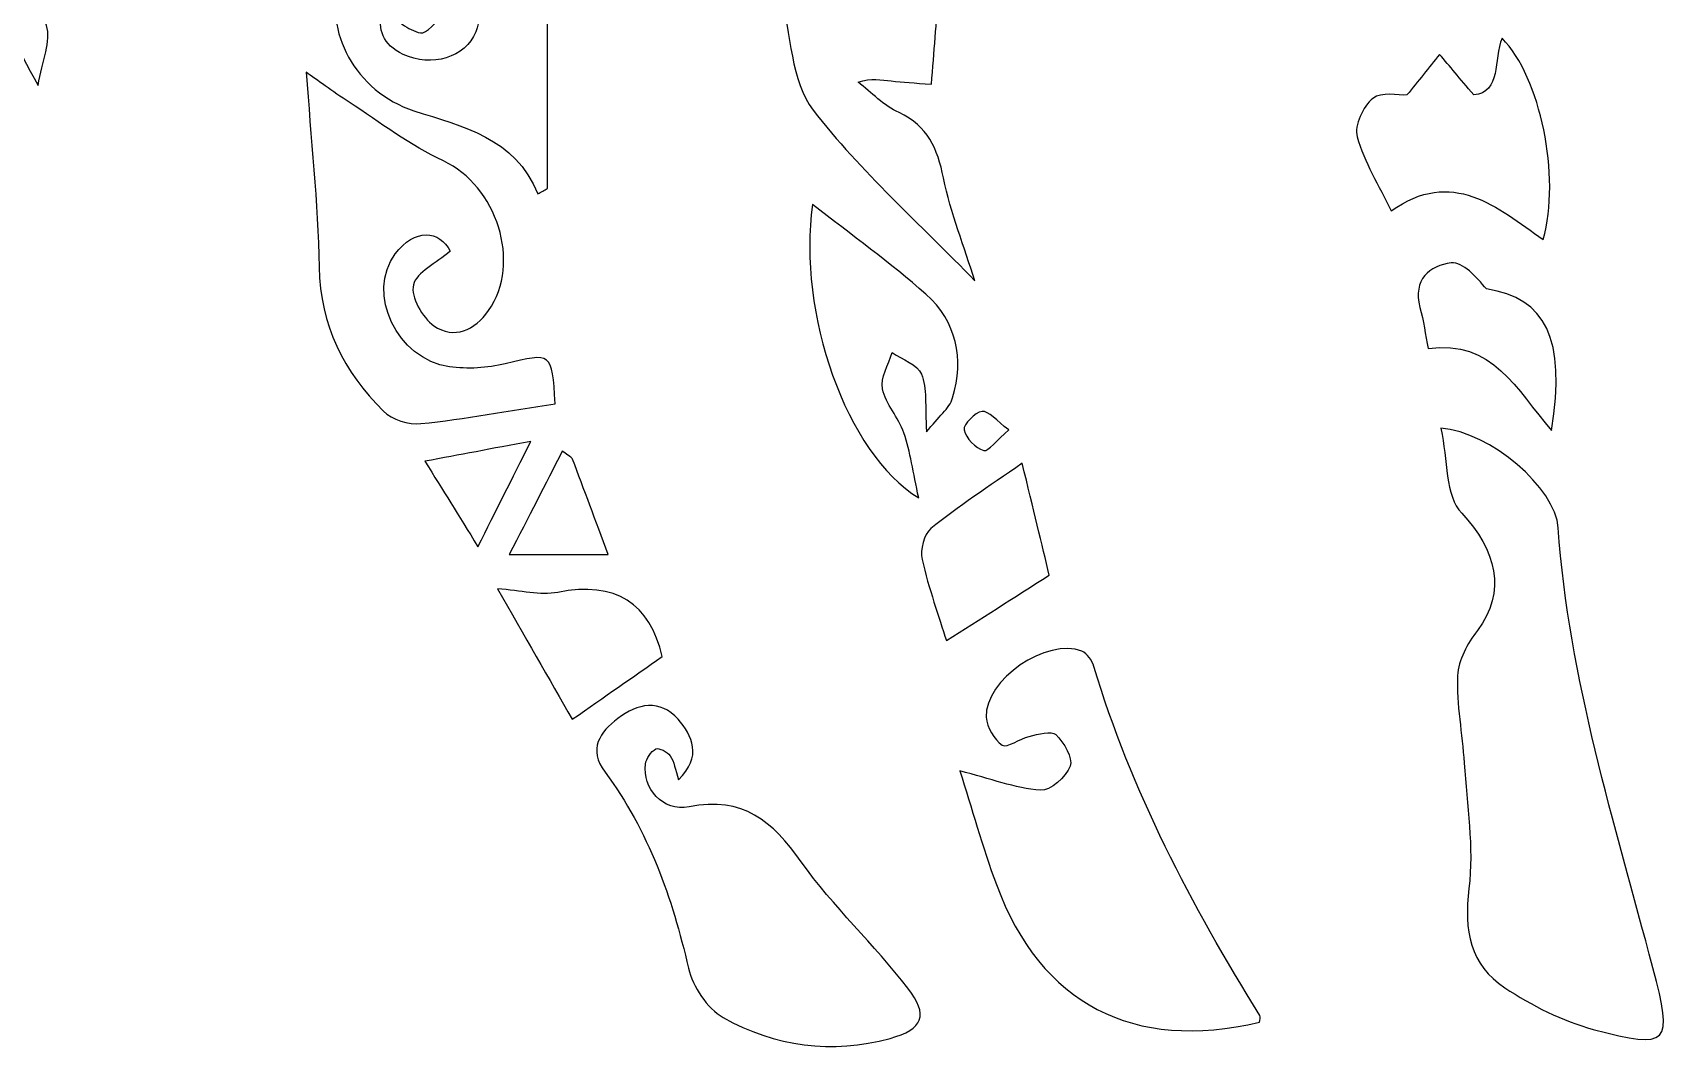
# Model space of a CAD drawing. Header units: centimetres. Extents: x -9.3 to 6.6, y -10.7 to 10.2.
# Drawn here: x -3.81 to 5.18, y -10.61 to -5.02 of the extents above; entities that cross this region are included whole.
import ezdxf

# ---------------------------------------------------------------- set-up
doc = ezdxf.new("R2010")
doc.units = ezdxf.units.CM
doc.header["$MEASUREMENT"] = 0
doc.layers.add('Layer 1', color=7, linetype='Continuous')

msp = doc.modelspace()

# ---------------------------------------------------------------- linework, layer by layer
at = {"layer": 'Layer 1'}
for points, knots in [([(-4.42182, -1.85124), (-4.40407, -2.16736), (-4.41568, -2.47357), (-4.35959, -2.7668), (-4.35959, -2.7668), (-4.32556, -2.94468), (-4.2055, -3.11706), (-4.08987, -3.26522), (-4.08987, -3.26522), (-3.97962, -3.40653), (-3.81277, -3.42201), (-3.65439, -3.31898), (-3.65439, -3.31898), (-3.48014, -3.20561), (-3.38589, -2.97402), (-3.47125, -2.81714), (-3.47125, -2.81714), (-3.51509, -2.7366), (-3.60979, -2.67842), (-3.69292, -2.62947), (-3.69292, -2.62947), (-3.70835, -2.62037), (-3.81936, -2.70948), (-3.81458, -2.7429), (-3.81458, -2.7429), (-3.80294, -2.82336), (-3.74878, -2.89768), (-3.69417, -3.011), (-3.69417, -3.011), (-3.73801, -3.13797), (-3.84747, -3.17152), (-3.98447, -3.05455), (-3.98447, -3.05455), (-4.14026, -2.92149), (-4.17677, -2.65762), (-4.05943, -2.51258), (-4.05943, -2.51258), (-3.95566, -2.38428), (-3.65054, -2.35177), (-3.51381, -2.49742), (-3.51381, -2.49742), (-3.38271, -2.63701), (-3.25365, -2.8172), (-3.21671, -2.99849), (-3.21671, -2.99849), (-3.14128, -3.36893), (-3.12077, -3.75157), (-3.09545, -4.13038), (-3.09545, -4.13038), (-3.08984, -4.21457), (-3.15784, -4.30366), (-3.19589, -4.40049), (-3.19589, -4.40049), (-3.37081, -4.34151), (-3.52876, -4.30183), (-3.65489, -4.45142), (-3.65489, -4.45142), (-3.7884, -4.60975), (-3.79866, -4.77932), (-3.73371, -4.97606), (-3.73371, -4.97606), (-3.70619, -5.05938), (-3.7581, -5.16894), (-3.78009, -5.30483), (-3.78009, -5.30483), (-3.90148, -5.08745), (-3.98088, -4.91049), (-4.09153, -4.75582), (-4.09153, -4.75582), (-4.23269, -4.55855), (-4.47274, -4.50206), (-4.6349, -4.62178), (-4.6349, -4.62178), (-4.68634, -4.65977), (-4.69226, -4.75942), (-4.71904, -4.83085), (-4.71904, -4.83085), (-4.65827, -4.83672), (-4.59752, -4.84252), (-4.48951, -4.85292), (-4.48951, -4.85292), (-4.5088, -4.92333), (-4.5133, -5.03575), (-4.5691, -5.10912), (-4.5691, -5.10912), (-4.60532, -5.15672), (-4.71727, -5.16148), (-4.79352, -5.15685), (-4.79352, -5.15685), (-4.82575, -5.15487), (-4.88134, -5.07769), (-4.87895, -5.03747), (-4.87895, -5.03747), (-4.85434, -4.62083), (-4.82, -4.20475), (-4.78566, -3.75236), (-4.78566, -3.75236), (-4.53788, -4.07981), (-4.2544, -4.25388), (-3.8597, -4.11746), (-3.8597, -4.11746), (-3.61665, -4.03345), (-3.46645, -3.86634), (-3.38644, -3.58798), (-3.38644, -3.58798), (-3.49844, -3.64913), (-3.58038, -3.70294), (-3.66915, -3.7407), (-3.66915, -3.7407), (-4.00946, -3.88545), (-4.35072, -3.74488), (-4.51317, -3.38047), (-4.51317, -3.38047), (-4.74557, -2.85901), (-4.64545, -2.35477), (-4.42182, -1.85124)], [0, 0, 0, 0, 0.0333333, 0.0333333, 0.0333333, 0.0333333, 0.0666667, 0.0666667, 0.0666667, 0.0666667, 0.1, 0.1, 0.1, 0.1, 0.1333333, 0.1333333, 0.1333333, 0.1333333, 0.1666667, 0.1666667, 0.1666667, 0.1666667, 0.2, 0.2, 0.2, 0.2, 0.2333333, 0.2333333, 0.2333333, 0.2333333, 0.2666667, 0.2666667, 0.2666667, 0.2666667, 0.3, 0.3, 0.3, 0.3, 0.3333333, 0.3333333, 0.3333333, 0.3333333, 0.3666667, 0.3666667, 0.3666667, 0.3666667, 0.4, 0.4, 0.4, 0.4, 0.4333333, 0.4333333, 0.4333333, 0.4333333, 0.4666667, 0.4666667, 0.4666667, 0.4666667, 0.5, 0.5, 0.5, 0.5, 0.5333333, 0.5333333, 0.5333333, 0.5333333, 0.5666667, 0.5666667, 0.5666667, 0.5666667, 0.6, 0.6, 0.6, 0.6, 0.6333333, 0.6333333, 0.6333333, 0.6333333, 0.6666667, 0.6666667, 0.6666667, 0.6666667, 0.7, 0.7, 0.7, 0.7, 0.7333333, 0.7333333, 0.7333333, 0.7333333, 0.7666667, 0.7666667, 0.7666667, 0.7666667, 0.8, 0.8, 0.8, 0.8, 0.8333333, 0.8333333, 0.8333333, 0.8333333, 0.8666667, 0.8666667, 0.8666667, 0.8666667, 0.9, 0.9, 0.9, 0.9, 0.9333333, 0.9333333, 0.9333333, 0.9333333, 1, 1, 1, 1]), ([(1.11509, -5.29773), (1.02201, -5.29027), (0.95819, -5.28688), (0.89488, -5.27958), (0.89488, -5.27958), (0.83982, -5.27326), (0.78526, -5.26249), (0.71295, -5.28638), (0.71295, -5.28638), (0.78727, -5.34316), (0.85445, -5.41552), (0.93737, -5.45341), (0.93737, -5.45341), (1.09676, -5.52625), (1.14758, -5.65092), (1.1811, -5.81136), (1.1811, -5.81136), (1.22134, -6.00419), (1.29506, -6.19001), (1.35297, -6.37468), (1.35297, -6.37468), (1.05383, -6.06607), (0.72808, -5.77733), (0.46635, -5.43909), (0.46635, -5.43909), (0.34435, -5.28142), (0.34647, -5.02772), (0.28493, -4.7888), (0.28493, -4.7888), (0.35004, -4.80571), (0.38854, -4.81611), (0.42728, -4.82568), (0.42728, -4.82568), (0.58397, -4.86434), (0.73727, -4.78546), (0.77677, -4.63327), (0.77677, -4.63327), (0.78955, -4.58398), (0.77714, -4.51751), (0.75166, -4.47293), (0.75166, -4.47293), (0.73687, -4.44703), (0.65485, -4.42713), (0.63548, -4.44327), (0.63548, -4.44327), (0.59823, -4.47441), (0.57981, -4.53159), (0.5619, -4.58099), (0.5619, -4.58099), (0.55237, -4.60734), (0.56023, -4.63997), (0.56023, -4.67476), (0.56023, -4.67476), (0.36327, -4.5984), (0.30284, -4.43769), (0.39225, -4.25685), (0.39225, -4.25685), (0.4726, -4.09434), (0.67914, -4.03198), (0.83768, -4.12231), (0.83768, -4.12231), (1.04458, -4.24021), (1.19275, -4.56014), (1.16037, -4.79911), (1.16037, -4.79911), (1.13887, -4.95782), (1.13086, -5.11829), (1.11509, -5.29773)], [0, 0, 0, 0, 0.0555556, 0.0555556, 0.0555556, 0.0555556, 0.1111111, 0.1111111, 0.1111111, 0.1111111, 0.1666667, 0.1666667, 0.1666667, 0.1666667, 0.2222222, 0.2222222, 0.2222222, 0.2222222, 0.2777778, 0.2777778, 0.2777778, 0.2777778, 0.3333333, 0.3333333, 0.3333333, 0.3333333, 0.3888889, 0.3888889, 0.3888889, 0.3888889, 0.4444444, 0.4444444, 0.4444444, 0.4444444, 0.5, 0.5, 0.5, 0.5, 0.5555556, 0.5555556, 0.5555556, 0.5555556, 0.6111111, 0.6111111, 0.6111111, 0.6111111, 0.6666667, 0.6666667, 0.6666667, 0.6666667, 0.7222222, 0.7222222, 0.7222222, 0.7222222, 0.7777778, 0.7777778, 0.7777778, 0.7777778, 0.8333333, 0.8333333, 0.8333333, 0.8333333, 0.8888889, 0.8888889, 0.8888889, 0.8888889, 1, 1, 1, 1]), ([(-1.04166, -5.89923), (-1.16845, -5.58702), (-1.45237, -5.53093), (-1.72053, -5.44306), (-1.72053, -5.44306), (-2.03959, -5.3385), (-2.22411, -5.00046), (-2.1196, -4.73162), (-2.1196, -4.73162), (-2.06816, -4.59933), (-1.97765, -4.53281), (-1.83311, -4.57179), (-1.83311, -4.57179), (-1.67915, -4.61328), (-1.5354, -4.79505), (-1.57308, -4.91136), (-1.57308, -4.91136), (-1.58766, -4.95639), (-1.65589, -5.02349), (-1.6845, -5.01669), (-1.6845, -5.01669), (-1.75372, -5.00023), (-1.81399, -4.9462), (-1.89442, -4.89726), (-1.89442, -4.89726), (-1.92053, -4.99426), (-1.89278, -5.08046), (-1.77885, -5.13441), (-1.77885, -5.13441), (-1.6278, -5.20595), (-1.43481, -5.15182), (-1.38224, -5.00979), (-1.38224, -5.00979), (-1.34028, -4.89647), (-1.3302, -4.77169), (-1.30048, -4.65334), (-1.30048, -4.65334), (-1.25722, -4.48104), (-1.16274, -4.41357), (-0.98848, -4.4204), (-0.98848, -4.4204), (-0.98848, -4.90329), (-0.98848, -5.38581), (-0.98848, -5.86831), (-0.98848, -5.86831), (-1.00621, -5.87864), (-1.02394, -5.88894), (-1.04166, -5.89923)], [0, 0, 0, 0, 0.0769231, 0.0769231, 0.0769231, 0.0769231, 0.1538462, 0.1538462, 0.1538462, 0.1538462, 0.2307692, 0.2307692, 0.2307692, 0.2307692, 0.3076923, 0.3076923, 0.3076923, 0.3076923, 0.3846154, 0.3846154, 0.3846154, 0.3846154, 0.4615385, 0.4615385, 0.4615385, 0.4615385, 0.5384615, 0.5384615, 0.5384615, 0.5384615, 0.6153846, 0.6153846, 0.6153846, 0.6153846, 0.6923077, 0.6923077, 0.6923077, 0.6923077, 0.7692308, 0.7692308, 0.7692308, 0.7692308, 0.8461538, 0.8461538, 0.8461538, 0.8461538, 1, 1, 1, 1]), ([(3.72086, -5.35654), (3.78185, -5.28068), (3.84082, -5.20731), (3.89982, -5.13397), (3.89982, -5.13397), (3.95419, -5.19885), (4.00851, -5.26372), (4.08632, -5.35656), (4.08632, -5.35656), (4.23771, -5.34198), (4.19512, -5.16315), (4.2419, -5.04485), (4.2419, -5.04485), (4.45267, -5.2625), (4.5644, -5.7986), (4.46759, -6.14935), (4.46759, -6.14935), (4.21486, -5.96957), (3.96787, -5.7543), (3.6341, -5.99182), (3.6341, -5.99182), (3.56713, -5.85233), (3.48691, -5.72456), (3.44773, -5.58529), (3.44773, -5.58529), (3.43082, -5.5252), (3.48054, -5.41895), (3.53401, -5.37492), (3.53401, -5.37492), (3.57939, -5.33752), (3.67361, -5.3594), (3.72086, -5.35654)], [0, 0, 0, 0, 0.1111111, 0.1111111, 0.1111111, 0.1111111, 0.2222222, 0.2222222, 0.2222222, 0.2222222, 0.3333333, 0.3333333, 0.3333333, 0.3333333, 0.4444444, 0.4444444, 0.4444444, 0.4444444, 0.5555556, 0.5555556, 0.5555556, 0.5555556, 0.6666667, 0.6666667, 0.6666667, 0.6666667, 0.7777778, 0.7777778, 0.7777778, 0.7777778, 1, 1, 1, 1]), ([(-0.94665, -7.04863), (-1.20049, -7.08795), (-1.44073, -7.13237), (-1.68299, -7.15801), (-1.68299, -7.15801), (-1.74943, -7.16502), (-1.84126, -7.13531), (-1.88812, -7.08885), (-1.88812, -7.08885), (-2.10513, -6.87364), (-2.23367, -6.61964), (-2.23991, -6.30031), (-2.23991, -6.30031), (-2.24684, -5.94487), (-2.28568, -5.59004), (-2.31084, -5.23205), (-2.31084, -5.23205), (-2.25483, -5.27137), (-2.16691, -5.33704), (-2.07504, -5.39667), (-2.07504, -5.39667), (-1.90489, -5.50719), (-1.74159, -5.63403), (-1.55892, -5.71814), (-1.55892, -5.71814), (-1.2683, -5.85197), (-1.1276, -6.27593), (-1.31175, -6.5384), (-1.31175, -6.5384), (-1.387, -6.64564), (-1.50053, -6.69823), (-1.61147, -6.62143), (-1.61147, -6.62143), (-1.67478, -6.57764), (-1.73905, -6.46191), (-1.72365, -6.39743), (-1.72365, -6.39743), (-1.70682, -6.32697), (-1.59863, -6.27831), (-1.52183, -6.21302), (-1.52183, -6.21302), (-1.57964, -6.0956), (-1.71722, -6.08697), (-1.8225, -6.22739), (-1.8225, -6.22739), (-1.9835, -6.4421), (-1.8144, -6.80487), (-1.52622, -6.84612), (-1.52622, -6.84612), (-1.42682, -6.86033), (-1.31863, -6.85363), (-1.22073, -6.83024), (-1.22073, -6.83024), (-0.96327, -6.76873), (-0.96464, -6.76301), (-0.94665, -7.04863)], [0, 0, 0, 0, 0.0666667, 0.0666667, 0.0666667, 0.0666667, 0.1333333, 0.1333333, 0.1333333, 0.1333333, 0.2, 0.2, 0.2, 0.2, 0.2666667, 0.2666667, 0.2666667, 0.2666667, 0.3333333, 0.3333333, 0.3333333, 0.3333333, 0.4, 0.4, 0.4, 0.4, 0.4666667, 0.4666667, 0.4666667, 0.4666667, 0.5333333, 0.5333333, 0.5333333, 0.5333333, 0.6, 0.6, 0.6, 0.6, 0.6666667, 0.6666667, 0.6666667, 0.6666667, 0.7333333, 0.7333333, 0.7333333, 0.7333333, 0.8, 0.8, 0.8, 0.8, 0.8666667, 0.8666667, 0.8666667, 0.8666667, 1, 1, 1, 1]), ([(1.08807, -7.20228), (1.0786, -7.05808), (1.09191, -6.96323), (1.06058, -6.88666), (1.06058, -6.88666), (1.03902, -6.83395), (0.95557, -6.80657), (0.89979, -6.76786), (0.89979, -6.76786), (0.87995, -6.83467), (0.83401, -6.90685), (0.84642, -6.96693), (0.84642, -6.96693), (0.86401, -7.05189), (0.93561, -7.12428), (0.96421, -7.20876), (0.96421, -7.20876), (0.9994, -7.31264), (1.01411, -7.42342), (1.04515, -7.5655), (1.04515, -7.5655), (0.64703, -7.31954), (0.38007, -6.5527), (0.46309, -5.95617), (0.46309, -5.95617), (0.67793, -6.12482), (0.89076, -6.27637), (1.08494, -6.44893), (1.08494, -6.44893), (1.25314, -6.59842), (1.29547, -6.80178), (1.23118, -7.01646), (1.23118, -7.01646), (1.21356, -7.07528), (1.15255, -7.1211), (1.08807, -7.20228)], [0, 0, 0, 0, 0.1, 0.1, 0.1, 0.1, 0.2, 0.2, 0.2, 0.2, 0.3, 0.3, 0.3, 0.3, 0.4, 0.4, 0.4, 0.4, 0.5, 0.5, 0.5, 0.5, 0.6, 0.6, 0.6, 0.6, 0.7, 0.7, 0.7, 0.7, 0.8, 0.8, 0.8, 0.8, 1, 1, 1, 1]), ([(4.51297, -7.19587), (4.32117, -6.97314), (4.18886, -6.69374), (3.83664, -6.74669), (3.83664, -6.74669), (3.82188, -6.67044), (3.81161, -6.59426), (3.79195, -6.52055), (3.79195, -6.52055), (3.75139, -6.36823), (3.84452, -6.29079), (3.96374, -6.27729), (3.96374, -6.27729), (4.02695, -6.27017), (4.1004, -6.35383), (4.15665, -6.41972), (4.15665, -6.41972), (4.48104, -6.47126), (4.59317, -6.68719), (4.51297, -7.19587)], [0, 0, 0, 0, 0.1666667, 0.1666667, 0.1666667, 0.1666667, 0.3333333, 0.3333333, 0.3333333, 0.3333333, 0.5, 0.5, 0.5, 0.5, 0.6666667, 0.6666667, 0.6666667, 0.6666667, 1, 1, 1, 1]), ([(1.53839, -7.19212), (1.47486, -7.24702), (1.42732, -7.31256), (1.40168, -7.30491), (1.40168, -7.30491), (1.3563, -7.29128), (1.30341, -7.23744), (1.29429, -7.19222), (1.29429, -7.19222), (1.28855, -7.16372), (1.35372, -7.09559), (1.39258, -7.09088), (1.39258, -7.09088), (1.42856, -7.08655), (1.4719, -7.14298), (1.53839, -7.19212)], [0, 0, 0, 0, 0.2, 0.2, 0.2, 0.2, 0.4, 0.4, 0.4, 0.4, 0.6, 0.6, 0.6, 0.6, 1, 1, 1, 1]), ([(3.90636, -7.18362), (4.17893, -7.20286), (4.53432, -7.51054), (4.54962, -7.72819), (4.54962, -7.72819), (4.60775, -8.55803), (4.85836, -9.34498), (5.06855, -10.14108), (5.06855, -10.14108), (5.17954, -10.56153), (5.16184, -10.58984), (4.74184, -10.47792), (4.74184, -10.47792), (4.57145, -10.43252), (4.40484, -10.34753), (4.25673, -10.2499), (4.25673, -10.2499), (4.06644, -10.12443), (4.03194, -9.936), (4.06038, -9.70533), (4.06038, -9.70533), (4.08811, -9.48073), (4.04876, -9.24734), (4.03429, -9.01815), (4.03429, -9.01815), (4.02416, -8.8581), (3.99156, -8.6979), (3.99796, -8.53899), (3.99796, -8.53899), (4.00135, -8.45485), (4.05302, -8.36302), (4.10636, -8.29235), (4.10636, -8.29235), (4.26712, -8.07912), (4.21079, -7.84743), (4.02061, -7.64907), (4.02061, -7.64907), (3.92967, -7.55425), (3.94465, -7.35801), (3.90636, -7.18362)], [0, 0, 0, 0, 0.0909091, 0.0909091, 0.0909091, 0.0909091, 0.1818182, 0.1818182, 0.1818182, 0.1818182, 0.2727273, 0.2727273, 0.2727273, 0.2727273, 0.3636364, 0.3636364, 0.3636364, 0.3636364, 0.4545455, 0.4545455, 0.4545455, 0.4545455, 0.5454545, 0.5454545, 0.5454545, 0.5454545, 0.6363636, 0.6363636, 0.6363636, 0.6363636, 0.7272727, 0.7272727, 0.7272727, 0.7272727, 0.8181818, 0.8181818, 0.8181818, 0.8181818, 1, 1, 1, 1]), ([(-1.36988, -7.83235), (-1.47947, -7.65548), (-1.55956, -7.52628), (-1.66, -7.3642), (-1.66, -7.3642), (-1.46791, -7.32806), (-1.29964, -7.29641), (-1.07982, -7.25506), (-1.07982, -7.25506), (-1.18761, -7.46953), (-1.26878, -7.63114), (-1.36988, -7.83235)], [0, 0, 0, 0, 0.25, 0.25, 0.25, 0.25, 0.5, 0.5, 0.5, 0.5, 1, 1, 1, 1]), ([(-0.90744, -7.30911), (-0.87021, -7.33737), (-0.85526, -7.34274), (-0.85159, -7.35242), (-0.85159, -7.35242), (-0.78835, -7.5189), (-0.72649, -7.6859), (-0.6559, -7.8754), (-0.6559, -7.8754), (-0.83643, -7.8754), (-1.00044, -7.8754), (-1.1983, -7.8754), (-1.1983, -7.8754), (-1.09151, -7.66744), (-1.00092, -7.49104), (-0.90744, -7.30911)], [0, 0, 0, 0, 0.2, 0.2, 0.2, 0.2, 0.4, 0.4, 0.4, 0.4, 0.6, 0.6, 0.6, 0.6, 1, 1, 1, 1]), ([(1.61264, -7.37476), (1.67442, -7.63011), (1.72067, -7.82138), (1.7611, -7.98841), (1.7611, -7.98841), (1.56441, -8.11356), (1.38269, -8.22926), (1.19714, -8.34732), (1.19714, -8.34732), (1.15663, -8.21683), (1.10028, -8.06189), (1.06379, -7.9024), (1.06379, -7.9024), (1.05194, -7.8507), (1.07347, -7.76392), (1.11184, -7.73296), (1.11184, -7.73296), (1.26169, -7.61204), (1.42438, -7.50702), (1.61264, -7.37476)], [0, 0, 0, 0, 0.1666667, 0.1666667, 0.1666667, 0.1666667, 0.3333333, 0.3333333, 0.3333333, 0.3333333, 0.5, 0.5, 0.5, 0.5, 0.6666667, 0.6666667, 0.6666667, 0.6666667, 1, 1, 1, 1]), ([(-0.3602, -8.43492), (-0.52279, -8.54824), (-0.67304, -8.65302), (-0.85304, -8.77848), (-0.85304, -8.77848), (-0.97903, -8.55856), (-1.11638, -8.31877), (-1.26248, -8.06368), (-1.26248, -8.06368), (-1.13413, -8.07257), (-1.0288, -8.10154), (-0.93291, -8.08262), (-0.93291, -8.08262), (-0.61402, -8.01968), (-0.42648, -8.14432), (-0.3602, -8.43492)], [0, 0, 0, 0, 0.2, 0.2, 0.2, 0.2, 0.4, 0.4, 0.4, 0.4, 0.6, 0.6, 0.6, 0.6, 1, 1, 1, 1]), ([(2.91322, -10.43842), (2.22041, -10.60204), (1.71471, -10.34071), (1.47084, -9.68481), (1.47084, -9.68481), (1.39358, -9.47709), (1.33514, -9.26232), (1.27137, -9.06119), (1.27137, -9.06119), (1.43689, -9.10426), (1.57313, -9.15602), (1.7127, -9.16758), (1.7127, -9.16758), (1.7658, -9.17197), (1.85253, -9.09408), (1.87523, -9.03494), (1.87523, -9.03494), (1.89185, -8.99163), (1.84078, -8.9058), (1.79675, -8.86243), (1.79675, -8.86243), (1.77333, -8.83938), (1.69944, -8.86095), (1.65065, -8.87225), (1.65065, -8.87225), (1.59858, -8.88429), (1.53082, -8.93739), (1.50291, -8.91993), (1.50291, -8.91993), (1.45822, -8.89191), (1.41869, -8.82169), (1.4157, -8.76721), (1.4157, -8.76721), (1.4044, -8.56271), (1.74852, -8.32819), (1.94002, -8.40571), (1.94002, -8.40571), (1.9686, -8.4173), (1.99548, -8.45651), (2.00503, -8.48834), (2.00503, -8.48834), (2.21048, -9.17261), (2.53967, -9.79763), (2.91438, -10.4013), (2.91438, -10.4013), (2.91986, -10.41006), (2.91402, -10.42591), (2.91322, -10.43842)], [0, 0, 0, 0, 0.0769231, 0.0769231, 0.0769231, 0.0769231, 0.1538462, 0.1538462, 0.1538462, 0.1538462, 0.2307692, 0.2307692, 0.2307692, 0.2307692, 0.3076923, 0.3076923, 0.3076923, 0.3076923, 0.3846154, 0.3846154, 0.3846154, 0.3846154, 0.4615385, 0.4615385, 0.4615385, 0.4615385, 0.5384615, 0.5384615, 0.5384615, 0.5384615, 0.6153846, 0.6153846, 0.6153846, 0.6153846, 0.6923077, 0.6923077, 0.6923077, 0.6923077, 0.7692308, 0.7692308, 0.7692308, 0.7692308, 0.8461538, 0.8461538, 0.8461538, 0.8461538, 1, 1, 1, 1]), ([(-0.27088, -9.11035), (-0.2889, -9.05458), (-0.29451, -9.01081), (-0.31652, -8.97827), (-0.31652, -8.97827), (-0.33139, -8.95634), (-0.37904, -8.93236), (-0.39505, -8.94096), (-0.39505, -8.94096), (-0.4218, -8.95527), (-0.44762, -8.99327), (-0.45172, -9.0242), (-0.45172, -9.0242), (-0.46916, -9.15496), (-0.3575, -9.28741), (-0.21285, -9.25814), (-0.21285, -9.25814), (0.08317, -9.19816), (0.24348, -9.33741), (0.40202, -9.55998), (0.40202, -9.55998), (0.57654, -9.80493), (0.80122, -10.01361), (0.98627, -10.25184), (0.98627, -10.25184), (1.10165, -10.40046), (1.06908, -10.47793), (0.88824, -10.5273), (0.88824, -10.5273), (0.57013, -10.61414), (0.25745, -10.57294), (-0.02621, -10.41289), (-0.02621, -10.41289), (-0.11408, -10.36333), (-0.19245, -10.24395), (-0.21602, -10.14278), (-0.21602, -10.14278), (-0.30606, -9.7562), (-0.43406, -9.3897), (-0.67311, -9.06884), (-0.67311, -9.06884), (-0.76921, -8.93988), (-0.6997, -8.84847), (-0.60323, -8.77391), (-0.60323, -8.77391), (-0.49742, -8.69205), (-0.37008, -8.66644), (-0.27337, -8.77791), (-0.27337, -8.77791), (-0.1959, -8.86725), (-0.13846, -8.98231), (-0.27088, -9.11035)], [0, 0, 0, 0, 0.0714286, 0.0714286, 0.0714286, 0.0714286, 0.1428571, 0.1428571, 0.1428571, 0.1428571, 0.2142857, 0.2142857, 0.2142857, 0.2142857, 0.2857143, 0.2857143, 0.2857143, 0.2857143, 0.3571429, 0.3571429, 0.3571429, 0.3571429, 0.4285714, 0.4285714, 0.4285714, 0.4285714, 0.5, 0.5, 0.5, 0.5, 0.5714286, 0.5714286, 0.5714286, 0.5714286, 0.6428571, 0.6428571, 0.6428571, 0.6428571, 0.7142857, 0.7142857, 0.7142857, 0.7142857, 0.7857143, 0.7857143, 0.7857143, 0.7857143, 0.8571429, 0.8571429, 0.8571429, 0.8571429, 1, 1, 1, 1])]:
    msp.add_open_spline(points, degree=3, knots=knots, dxfattribs=at)

doc.saveas('drawing.dxf')
